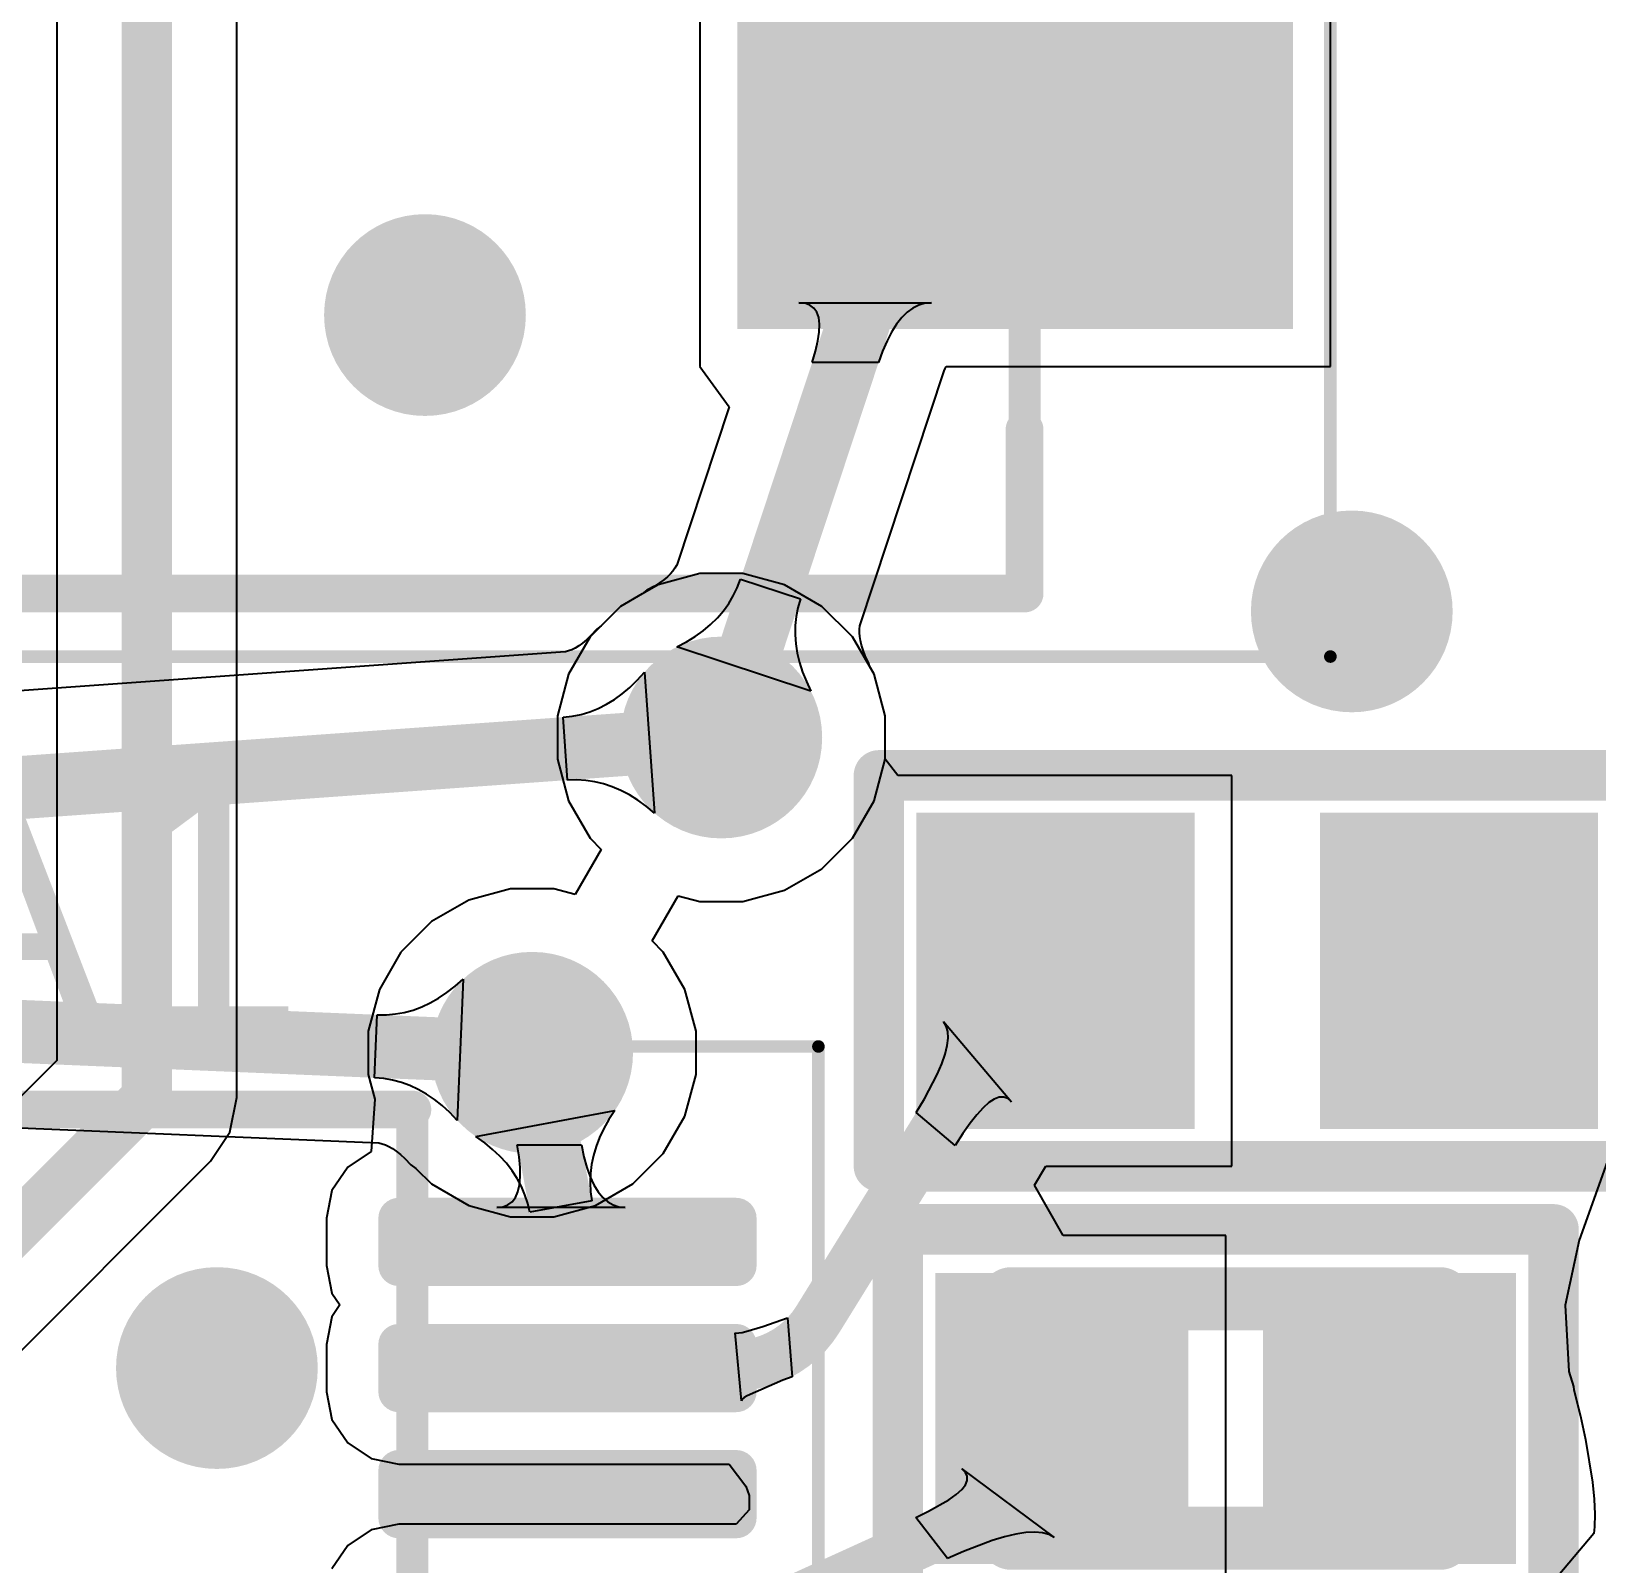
# Model space of a CAD drawing. Header units: inches. Extents: x -26.6 to 27.1, y -26.7 to 26.6.
# Drawn here: x 10.26 to 16.47, y -18.28 to -12.2 of the extents above; entities that cross this region are included whole.
import ezdxf

# ---------------------------------------------------------------- set-up
doc = ezdxf.new("R2010")
doc.units = ezdxf.units.IN
for name, color, linetype in [('Assembly Notes', 56, 'Continuous'), ('Bottom Layer', 5, 'Continuous'), ('Mechanical 13', 56, 'Continuous'), ('Mechanical 15', 56, 'Continuous'), ('Mechanical 4', 56, 'Continuous'), ('Top Layer', 1, 'Continuous'), ('Top Overlay', 2, 'Continuous'), ('Top Paste', 8, 'Continuous'), ('Top Solder', 216, 'Continuous'), ('Via Holes', 16, 'Continuous')]:
    doc.layers.add(name, color=color, linetype=linetype)
doc.styles.add('Arial', font='', dxfattribs={"height": 0.2})
doc.styles.add('GOST type B', font='', dxfattribs={"height": 0.2})
doc.styles.get('Arial').set_extended_font_data('Arial')
doc.styles.get('GOST type B').set_extended_font_data('GOST type B')

# ---------------------------------------------------------------- blocks, each defined once
blk = doc.blocks.new('SMC_91')
at = {"layer": 'Top Layer'}
blk.add_hatch(color=1, dxfattribs=at).paths.add_polyline_path([(2.415, 1.821), (4.415, 1.821), (4.415, -1.779), (2.415, -1.779)])
at = {"layer": 'Top Paste'}
blk.add_hatch(color=8, dxfattribs=at).paths.add_polyline_path([(2.415, 1.821), (4.415, 1.821), (4.415, -1.779), (2.415, -1.779)])
at = {"layer": 'Top Solder'}
blk.add_hatch(color=216, dxfattribs=at).paths.add_polyline_path([(2.3134, 1.9226), (4.5166, 1.9226), (4.5166, -1.8806), (2.3134, -1.8806)])
at = {"layer": 'Mechanical 13'}
for points in [[(3.4525, -2.929, 0.127, 0.127, 0), (3.4525, 2.971, 0.127, 0.127, 0)], [(-3.4225, -2.929, 0.127, 0.127, 0), (3.4525, -2.929, 0.127, 0.127, 0)]]:
    blk.add_lwpolyline(points, format="xyseb", dxfattribs=at)
blk.add_lwpolyline([(3.4208, -2.929, 0.0635, 0.0635, 1), (3.4843, -2.929, 0.0635, 0.0635, 1)], format="xyseb", close=True, dxfattribs=at)
blk.add_lwpolyline([(3.4208, -2.929, 0.0635, 0.0635, 1), (3.4843, -2.929, 0.0635, 0.0635, 1)], format="xyseb", close=True, dxfattribs=at)
at = {"layer": 'Mechanical 15'}
for points in [[(4.665, -3.179, 0.05, 0.05, 0), (4.665, 3.221, 0.05, 0.05, 0)], [(-4.635, -3.179, 0.05, 0.05, 0), (4.665, -3.179, 0.05, 0.05, 0)]]:
    blk.add_lwpolyline(points, format="xyseb", dxfattribs=at)
blk.add_lwpolyline([(4.6525, -3.179, 0.025, 0.025, 1), (4.6775, -3.179, 0.025, 0.025, 1)], format="xyseb", close=True, dxfattribs=at)
blk.add_lwpolyline([(4.6525, -3.179, 0.025, 0.025, 1), (4.6775, -3.179, 0.025, 0.025, 1)], format="xyseb", close=True, dxfattribs=at)
at = {"layer": 'Top Overlay'}
for points in [[(3.4525, -2.929, 0.15, 0.15, 0), (3.4525, -2.279, 0.15, 0.15, 0)], [(-3.4225, -2.929, 0.15, 0.15, 0), (3.4525, -2.929, 0.15, 0.15, 0)]]:
    blk.add_lwpolyline(points, format="xyseb", dxfattribs=at)
for points in [[(3.415, -2.279, 0.075, 0.075, 1), (3.49, -2.279, 0.075, 0.075, 1)], [(3.415, -2.929, 0.075, 0.075, 1), (3.49, -2.929, 0.075, 0.075, 1)], [(3.415, -2.929, 0.075, 0.075, 1), (3.49, -2.929, 0.075, 0.075, 1)]]:
    blk.add_lwpolyline(points, format="xyseb", close=True, dxfattribs=at)
blk = doc.blocks.new('0603R_99')
at = {"layer": 'Top Layer'}
for points in [[(-1.05, -0.475), (-1.05, 0.475), (-0.25, 0.475), (-0.25, -0.475)], [(0.25, -0.475), (0.25, 0.475), (1.05, 0.475), (1.05, -0.475)]]:
    blk.add_hatch(color=1, dxfattribs=at).paths.add_polyline_path(points)
at = {"layer": 'Top Paste'}
for points in [[(-1.05, -0.475), (-1.05, 0.475), (-0.25, 0.475), (-0.25, -0.475)], [(0.25, -0.475), (0.25, 0.475), (1.05, 0.475), (1.05, -0.475)]]:
    blk.add_hatch(color=8, dxfattribs=at).paths.add_polyline_path(points)
at = {"layer": 'Top Solder'}
for points in [[(-1.1516, -0.5766), (-1.1516, 0.5766), (-0.1484, 0.5766), (-0.1484, -0.5766)], [(0.1484, -0.5766), (0.1484, 0.5766), (1.1516, 0.5766), (1.1516, -0.5766)]]:
    blk.add_hatch(color=216, dxfattribs=at).paths.add_polyline_path(points)
at = {"layer": 'Assembly Notes'}
for points in [[(0.85, 0.475, 0.25, 0.25, 0), (-0.85, 0.475, 0.25, 0.25, 0)], [(-0.85, 0.475, 0.25, 0.25, 0), (-0.85, -0.475, 0.25, 0.25, 0)], [(0.85, 0.475, 0.25, 0.25, 0), (0.85, -0.475, 0.25, 0.25, 0)], [(0.85, -0.475, 0.25, 0.25, 0), (-0.85, -0.475, 0.25, 0.25, 0)]]:
    blk.add_lwpolyline(points, format="xyseb", dxfattribs=at)
for points in [[(-0.9125, 0.475, 0.125, 0.125, 1), (-0.7875, 0.475, 0.125, 0.125, 1)], [(-0.9125, 0.475, 0.125, 0.125, 1), (-0.7875, 0.475, 0.125, 0.125, 1)], [(0.7875, 0.475, 0.125, 0.125, 1), (0.9125, 0.475, 0.125, 0.125, 1)], [(0.7875, 0.475, 0.125, 0.125, 1), (0.9125, 0.475, 0.125, 0.125, 1)], [(-0.9125, -0.475, 0.125, 0.125, 1), (-0.7875, -0.475, 0.125, 0.125, 1)], [(-0.9125, -0.475, 0.125, 0.125, 1), (-0.7875, -0.475, 0.125, 0.125, 1)], [(0.7875, -0.475, 0.125, 0.125, 1), (0.9125, -0.475, 0.125, 0.125, 1)], [(0.7875, -0.475, 0.125, 0.125, 1), (0.9125, -0.475, 0.125, 0.125, 1)]]:
    blk.add_lwpolyline(points, format="xyseb", close=True, dxfattribs=at)
at = {"layer": 'Top Overlay'}
for points in [[(-1.3, 0.75, 0.2, 0.2, 0), (-1.3, -0.75, 0.2, 0.2, 0)], [(1.3, 0.75, 0.2, 0.2, 0), (-1.3, 0.75, 0.2, 0.2, 0)], [(1.3, 0.75, 0.2, 0.2, 0), (1.3, -0.75, 0.2, 0.2, 0)], [(1.3, -0.75, 0.2, 0.2, 0), (-1.3, -0.75, 0.2, 0.2, 0)]]:
    blk.add_lwpolyline(points, format="xyseb", dxfattribs=at)
for points in [[(-1.35, 0.75, 0.1, 0.1, 1), (-1.25, 0.75, 0.1, 0.1, 1)], [(-1.35, 0.75, 0.1, 0.1, 1), (-1.25, 0.75, 0.1, 0.1, 1)], [(1.25, 0.75, 0.1, 0.1, 1), (1.35, 0.75, 0.1, 0.1, 1)], [(1.25, 0.75, 0.1, 0.1, 1), (1.35, 0.75, 0.1, 0.1, 1)], [(-1.35, -0.75, 0.1, 0.1, 1), (-1.25, -0.75, 0.1, 0.1, 1)], [(-1.35, -0.75, 0.1, 0.1, 1), (-1.25, -0.75, 0.1, 0.1, 1)], [(1.25, -0.75, 0.1, 0.1, 1), (1.35, -0.75, 0.1, 0.1, 1)], [(1.25, -0.75, 0.1, 0.1, 1), (1.35, -0.75, 0.1, 0.1, 1)]]:
    blk.add_lwpolyline(points, format="xyseb", close=True, dxfattribs=at)
at = {"layer": 'Assembly Notes', "style": 'GOST type B'}
blk.add_text('R1', height=2.15, dxfattribs=at).set_placement((-2.4, 1.4))
blk = doc.blocks.new('_SOP10_103')
at = {"layer": 'Top Layer'}
h = blk.add_hatch(color=1, dxfattribs=at)
edge = h.paths.add_edge_path()
edge.add_arc((-2.8088, 0.0938), 0.0312, 90, 180)
edge.add_line((-2.84, 0.0938), (-2.84, -0.0938))
edge.add_arc((-2.8088, -0.0938), 0.0312, 180, 270)
edge.add_line((-2.8088, -0.125), (-1.4713, -0.125))
edge.add_arc((-1.4713, -0.0938), 0.0312, 270, 360)
edge.add_line((-1.44, -0.0938), (-1.44, 0.0938))
edge.add_arc((-1.4713, 0.0938), 0.0312, 0, 90)
edge.add_line((-1.4713, 0.125), (-2.8088, 0.125))
h = blk.add_hatch(color=1, dxfattribs=at)
edge = h.paths.add_edge_path()
edge.add_arc((-2.8088, -0.4062), 0.0312, 90, 180)
edge.add_line((-2.84, -0.4062), (-2.84, -0.5937))
edge.add_arc((-2.8088, -0.5937), 0.0312, 180, 270)
edge.add_line((-2.8088, -0.625), (-1.4713, -0.625))
edge.add_arc((-1.4713, -0.5937), 0.0312, 270, 360)
edge.add_line((-1.44, -0.5937), (-1.44, -0.4062))
edge.add_arc((-1.4713, -0.4062), 0.0312, 0, 90)
edge.add_line((-1.4713, -0.375), (-2.8088, -0.375))
h = blk.add_hatch(color=1, dxfattribs=at)
edge = h.paths.add_edge_path()
edge.add_arc((-2.8088, -0.9063), 0.0312, 90, 180)
edge.add_line((-2.84, -0.9063), (-2.84, -1.0938))
edge.add_arc((-2.8088, -1.0938), 0.0312, 180, 270)
edge.add_line((-2.8088, -1.125), (-1.4713, -1.125))
edge.add_arc((-1.4713, -1.0938), 0.0312, 270, 360)
edge.add_line((-1.44, -1.0938), (-1.44, -0.9063))
edge.add_arc((-1.4713, -0.9063), 0.0312, 0, 90)
edge.add_line((-1.4713, -0.875), (-2.8088, -0.875))
at = {"layer": 'Top Paste'}
h = blk.add_hatch(color=8, dxfattribs=at)
edge = h.paths.add_edge_path()
edge.add_arc((-2.8088, 0.0938), 0.0312, 90, 180)
edge.add_line((-2.84, 0.0938), (-2.84, -0.0938))
edge.add_arc((-2.8088, -0.0938), 0.0312, 180, 270)
edge.add_line((-2.8088, -0.125), (-1.4713, -0.125))
edge.add_arc((-1.4713, -0.0938), 0.0312, 270, 360)
edge.add_line((-1.44, -0.0938), (-1.44, 0.0938))
edge.add_arc((-1.4713, 0.0938), 0.0312, 0, 90)
edge.add_line((-1.4713, 0.125), (-2.8088, 0.125))
h = blk.add_hatch(color=8, dxfattribs=at)
edge = h.paths.add_edge_path()
edge.add_arc((-2.8088, -0.4062), 0.0312, 90, 180)
edge.add_line((-2.84, -0.4062), (-2.84, -0.5937))
edge.add_arc((-2.8088, -0.5937), 0.0312, 180, 270)
edge.add_line((-2.8088, -0.625), (-1.4713, -0.625))
edge.add_arc((-1.4713, -0.5937), 0.0312, 270, 360)
edge.add_line((-1.44, -0.5937), (-1.44, -0.4062))
edge.add_arc((-1.4713, -0.4062), 0.0312, 0, 90)
edge.add_line((-1.4713, -0.375), (-2.8088, -0.375))
h = blk.add_hatch(color=8, dxfattribs=at)
edge = h.paths.add_edge_path()
edge.add_arc((-2.8088, -0.9063), 0.0312, 90, 180)
edge.add_line((-2.84, -0.9063), (-2.84, -1.0938))
edge.add_arc((-2.8088, -1.0938), 0.0312, 180, 270)
edge.add_line((-2.8088, -1.125), (-1.4713, -1.125))
edge.add_arc((-1.4713, -1.0938), 0.0312, 270, 360)
edge.add_line((-1.44, -1.0938), (-1.44, -0.9063))
edge.add_arc((-1.4713, -0.9063), 0.0312, 0, 90)
edge.add_line((-1.4713, -0.875), (-2.8088, -0.875))
at = {"layer": 'Top Solder'}
h = blk.add_hatch(color=216, dxfattribs=at)
edge = h.paths.add_edge_path()
edge.add_arc((-2.8088, 0.0938), 0.0812, 90, 180)
edge.add_line((-2.89, 0.0938), (-2.89, -0.0938))
edge.add_arc((-2.8088, -0.0938), 0.0812, 180, 270)
edge.add_line((-2.8088, -0.175), (-1.4713, -0.175))
edge.add_arc((-1.4713, -0.0938), 0.0812, 270, 360)
edge.add_line((-1.39, -0.0938), (-1.39, 0.0938))
edge.add_arc((-1.4713, 0.0938), 0.0812, 0, 90)
edge.add_line((-1.4713, 0.175), (-2.8088, 0.175))
h = blk.add_hatch(color=216, dxfattribs=at)
edge = h.paths.add_edge_path()
edge.add_arc((-2.8088, -0.4062), 0.0812, 90, 180)
edge.add_line((-2.89, -0.4062), (-2.89, -0.5937))
edge.add_arc((-2.8088, -0.5937), 0.0812, 180, 270)
edge.add_line((-2.8088, -0.675), (-1.4713, -0.675))
edge.add_arc((-1.4713, -0.5937), 0.0812, 270, 360)
edge.add_line((-1.39, -0.5937), (-1.39, -0.4062))
edge.add_arc((-1.4713, -0.4062), 0.0812, 0, 90)
edge.add_line((-1.4713, -0.325), (-2.8088, -0.325))
h = blk.add_hatch(color=216, dxfattribs=at)
edge = h.paths.add_edge_path()
edge.add_arc((-2.8088, -0.9063), 0.0812, 90, 180)
edge.add_line((-2.89, -0.9063), (-2.89, -1.0938))
edge.add_arc((-2.8088, -1.0938), 0.0812, 180, 270)
edge.add_line((-2.8088, -1.175), (-1.4713, -1.175))
edge.add_arc((-1.4713, -1.0938), 0.0812, 270, 360)
edge.add_line((-1.39, -1.0938), (-1.39, -0.9063))
edge.add_arc((-1.4713, -0.9063), 0.0812, 0, 90)
edge.add_line((-1.4713, -0.825), (-2.8088, -0.825))
at = {"layer": 'Mechanical 13'}
for points in [[(-1.525, 1.525, 0.127, 0.127, 0), (-1.525, -1.525, 0.127, 0.127, 0)], [(1.525, -1.525, 0.127, 0.127, 0), (-1.525, -1.525, 0.127, 0.127, 0)]]:
    blk.add_lwpolyline(points, format="xyseb", dxfattribs=at)
blk.add_lwpolyline([(-1.5568, -1.525, 0.0635, 0.0635, 1), (-1.4933, -1.525, 0.0635, 0.0635, 1)], format="xyseb", close=True, dxfattribs=at)
blk.add_lwpolyline([(-1.5568, -1.525, 0.0635, 0.0635, 1), (-1.4933, -1.525, 0.0635, 0.0635, 1)], format="xyseb", close=True, dxfattribs=at)
at = {"layer": 'Mechanical 15'}
for points in [[(-3.135, 1.775, 0.05, 0.05, 0), (-3.135, -1.775, 0.05, 0.05, 0)], [(3.135, -1.775, 0.05, 0.05, 0), (-3.135, -1.775, 0.05, 0.05, 0)]]:
    blk.add_lwpolyline(points, format="xyseb", dxfattribs=at)
blk.add_lwpolyline([(-3.1475, -1.775, 0.025, 0.025, 1), (-3.1225, -1.775, 0.025, 0.025, 1)], format="xyseb", close=True, dxfattribs=at)
blk.add_lwpolyline([(-3.1475, -1.775, 0.025, 0.025, 1), (-3.1225, -1.775, 0.025, 0.025, 1)], format="xyseb", close=True, dxfattribs=at)
at = {"layer": 'Top Overlay'}
blk.add_lwpolyline([(1.525, -1.525, 0.15, 0.15, 0), (-1.525, -1.525, 0.15, 0.15, 0)], format="xyseb", dxfattribs=at)
blk.add_lwpolyline([(-1.5625, -1.525, 0.075, 0.075, 1), (-1.4875, -1.525, 0.075, 0.075, 1)], format="xyseb", close=True, dxfattribs=at)
blk = doc.blocks.new('0603C_108')
at = {"layer": 'Top Layer'}
for points in [[(-1.25, -0.525), (-1.25, 0.525), (-0.35, 0.525), (-0.35, -0.525)], [(0.35, -0.525), (0.35, 0.525), (1.25, 0.525), (1.25, -0.525)]]:
    blk.add_hatch(color=1, dxfattribs=at).paths.add_polyline_path(points)
at = {"layer": 'Top Paste'}
for points in [[(-1.25, -0.525), (-1.25, 0.525), (-0.35, 0.525), (-0.35, -0.525)], [(0.35, -0.525), (0.35, 0.525), (1.25, 0.525), (1.25, -0.525)]]:
    blk.add_hatch(color=8, dxfattribs=at).paths.add_polyline_path(points)
at = {"layer": 'Top Solder'}
for points in [[(-1.3516, -0.6266), (-1.3516, 0.6266), (-0.2484, 0.6266), (-0.2484, -0.6266)], [(0.2484, -0.6266), (0.2484, 0.6266), (1.3516, 0.6266), (1.3516, -0.6266)]]:
    blk.add_hatch(color=216, dxfattribs=at).paths.add_polyline_path(points)
at = {"layer": 'Top Overlay'}
for points in [[(1.5, 0.775, 0.2, 0.2, 0), (-1.5, 0.775, 0.2, 0.2, 0)], [(-1.5, 0.775, 0.2, 0.2, 0), (-1.5, -0.775, 0.2, 0.2, 0)], [(1.5, 0.775, 0.2, 0.2, 0), (1.5, -0.775, 0.2, 0.2, 0)], [(1.5, -0.775, 0.2, 0.2, 0), (-1.5, -0.775, 0.2, 0.2, 0)]]:
    blk.add_lwpolyline(points, format="xyseb", dxfattribs=at)
for points in [[(-1.55, 0.775, 0.1, 0.1, 1), (-1.45, 0.775, 0.1, 0.1, 1)], [(-1.55, 0.775, 0.1, 0.1, 1), (-1.45, 0.775, 0.1, 0.1, 1)], [(1.45, 0.775, 0.1, 0.1, 1), (1.55, 0.775, 0.1, 0.1, 1)], [(1.45, 0.775, 0.1, 0.1, 1), (1.55, 0.775, 0.1, 0.1, 1)], [(-1.55, -0.775, 0.1, 0.1, 1), (-1.45, -0.775, 0.1, 0.1, 1)], [(-1.55, -0.775, 0.1, 0.1, 1), (-1.45, -0.775, 0.1, 0.1, 1)], [(1.45, -0.775, 0.1, 0.1, 1), (1.55, -0.775, 0.1, 0.1, 1)], [(1.45, -0.775, 0.1, 0.1, 1), (1.55, -0.775, 0.1, 0.1, 1)]]:
    blk.add_lwpolyline(points, format="xyseb", close=True, dxfattribs=at)

msp = doc.modelspace()

# ---------------------------------------------------------------- hatches: boundary and pattern name
at = {"layer": 'Bottom Layer'}
h = msp.add_hatch(color=5, dxfattribs=at)
edge = h.paths.add_edge_path()
edge.add_arc((11.825, -13.325), 0.4, 0, 360)
h = msp.add_hatch(color=5, dxfattribs=at)
edge = h.paths.add_edge_path()
edge.add_arc((15.5, -14.5), 0.4, 0, 360)
h = msp.add_hatch(color=5, dxfattribs=at)
edge = h.paths.add_edge_path()
edge.add_arc((13, -15), 0.4, 0, 360)
h = msp.add_hatch(color=5, dxfattribs=at)
edge = h.paths.add_edge_path()
edge.add_arc((12.25, -16.25), 0.4, 0, 360)
h = msp.add_hatch(color=5, dxfattribs=at)
edge = h.paths.add_edge_path()
edge.add_arc((11, -17.5), 0.4, 0, 360)
at = {"layer": 'Top Layer'}
h = msp.add_hatch(color=1, dxfattribs=at)
edge = h.paths.add_edge_path()
edge.add_arc((11.825, -13.325), 0.4, 0, 360)
h = msp.add_hatch(color=1, dxfattribs=at)
edge = h.paths.add_edge_path()
edge.add_arc((15.5, -14.5), 0.4, 0, 360)
h = msp.add_hatch(color=1, dxfattribs=at)
edge = h.paths.add_edge_path()
edge.add_arc((13, -15), 0.4, 0, 360)
h = msp.add_hatch(color=1, dxfattribs=at)
edge = h.paths.add_edge_path()
edge.add_arc((12.25, -16.25), 0.4, 0, 360)
h = msp.add_hatch(color=1, dxfattribs=at)
edge = h.paths.add_edge_path()
edge.add_arc((11, -17.5), 0.4, 0, 360)
at = {"layer": 'Via Holes'}
h = msp.add_hatch(color=7, dxfattribs=at)
edge = h.paths.add_edge_path()
edge.add_arc((11.825, -13.325), 0.2, 0, 360)
h = msp.add_hatch(color=7, dxfattribs=at)
edge = h.paths.add_edge_path()
edge.add_arc((15.5, -14.5), 0.2, 0, 360)
h = msp.add_hatch(color=7, dxfattribs=at)
edge = h.paths.add_edge_path()
edge.add_arc((13, -15), 0.2, 0, 360)
h = msp.add_hatch(color=7, dxfattribs=at)
edge = h.paths.add_edge_path()
edge.add_arc((12.25, -16.25), 0.2, 0, 360)
h = msp.add_hatch(color=7, dxfattribs=at)
edge = h.paths.add_edge_path()
edge.add_arc((11, -17.5), 0.2, 0, 360)

# ---------------------------------------------------------------- linework, layer by layer
at = {"layer": 'Bottom Layer'}
for p, q in [((12.7491, -14.3943), (12.6009, -14.4799)), ((12.9144, -14.35), (12.7491, -14.3943)), ((13.0856, -14.35), (12.9144, -14.35)), ((13.2509, -14.3943), (13.0856, -14.35)), ((13.3991, -14.4799), (13.2509, -14.3943)), ((12.6009, -14.4799), (12.524, -14.5568)), ((13.5201, -14.6009), (13.3991, -14.4799)), ((12.506, -14.5702), (12.483, -14.5956)), ((12.524, -14.5568), (12.506, -14.5702)), ((12.4208, -14.6451), (12.4075, -14.6518)), ((12.4349, -14.6365), (12.4208, -14.6451)), ((12.45, -14.6257), (12.4349, -14.6365)), ((12.466, -14.6121), (12.45, -14.6257)), ((12.483, -14.5956), (12.466, -14.6121)), ((13.6057, -14.7491), (13.5201, -14.6009)), ((12.3807, -14.6609), (10.0648, -14.8263)), ((12.3818, -14.6607), (12.3807, -14.6609)), ((12.3946, -14.6569), (12.3818, -14.6607)), ((12.4075, -14.6518), (12.3946, -14.6569)), ((12.6666, -14.7726), (12.6951, -14.7411)), ((12.6951, -14.7411), (12.735, -15.2996)), ((13.65, -14.9144), (13.6057, -14.7491)), ((12.5761, -14.849), (12.6071, -14.8266)), ((12.6071, -14.8266), (12.6373, -14.8011)), ((12.6373, -14.8011), (12.6666, -14.7726)), ((12.4781, -14.898), (12.5116, -14.8847)), ((12.5116, -14.8847), (12.5443, -14.8684)), ((12.5443, -14.8684), (12.5761, -14.849)), ((12.3727, -14.9195), (12.4087, -14.9154)), ((12.3905, -15.1689), (12.3727, -14.9195)), ((12.4087, -14.9154), (12.4438, -14.9082)), ((12.4438, -14.9082), (12.4781, -14.898)), ((13.65, -15.0856), (13.65, -14.9144)), ((13.6057, -15.2509), (13.65, -15.0856)), ((12.4267, -15.1678), (12.3905, -15.1689)), ((12.4625, -15.1699), (12.4267, -15.1678)), ((12.4979, -15.1752), (12.4625, -15.1699)), ((12.533, -15.1835), (12.4979, -15.1752)), ((12.5676, -15.1951), (12.533, -15.1835)), ((12.6019, -15.2097), (12.5676, -15.1951)), ((12.6357, -15.2275), (12.6019, -15.2097)), ((12.6692, -15.2484), (12.6357, -15.2275)), ((12.7023, -15.2725), (12.6692, -15.2484)), ((13.5201, -15.3991), (13.6057, -15.2509)), ((12.735, -15.2996), (12.7023, -15.2725)), ((13.3991, -15.5201), (13.5201, -15.3991)), ((13.2509, -15.6057), (13.3991, -15.5201)), ((12.7257, -15.8065), (12.8293, -15.6272)), ((12.8293, -15.6272), (12.9144, -15.65)), ((13.0856, -15.65), (13.2509, -15.6057)), ((12.9144, -15.65), (13.0856, -15.65)), ((12.7701, -15.8509), (12.7257, -15.8065)), ((12.8557, -15.9991), (12.7701, -15.8509)), ((11.8791, -16.0334), (11.912, -16.0115)), ((11.912, -16.0115), (11.9444, -15.9865)), ((11.9444, -15.9865), (11.9762, -15.9584)), ((11.9762, -15.9584), (11.9529, -16.5179)), ((12.9, -16.1644), (12.8557, -15.9991)), ((11.7777, -16.0804), (11.812, -16.0679)), ((11.812, -16.0679), (11.8458, -16.0522)), ((11.8458, -16.0522), (11.8791, -16.0334)), ((11.6254, -16.3491), (11.6358, -16.0993)), ((11.6358, -16.0993), (11.672, -16.0993)), ((11.672, -16.0993), (11.7077, -16.0961)), ((11.7077, -16.0961), (11.743, -16.0898)), ((11.743, -16.0898), (11.7777, -16.0804)), ((12.9, -16.3356), (12.9, -16.1644)), ((11.6614, -16.3521), (11.6254, -16.3491)), ((11.6968, -16.3583), (11.6614, -16.3521)), ((11.7314, -16.3675), (11.6968, -16.3583)), ((11.7652, -16.3797), (11.7314, -16.3675)), ((11.7984, -16.3951), (11.7652, -16.3797)), ((12.8557, -16.5009), (12.9, -16.3356)), ((6.8271, -16.4067), (11.6411, -16.6073)), ((11.8308, -16.4135), (11.7984, -16.3951)), ((11.8624, -16.435), (11.8308, -16.4135)), ((11.8933, -16.4595), (11.8624, -16.435)), ((11.9235, -16.4872), (11.8933, -16.4595)), ((11.9529, -16.5179), (11.9235, -16.4872)), ((12.7701, -16.6491), (12.8557, -16.5009)), ((11.6411, -16.6073), (11.6422, -16.6075)), ((11.6422, -16.6075), (11.6551, -16.6109)), ((11.6551, -16.6109), (11.6681, -16.6156)), ((11.6681, -16.6156), (11.6816, -16.6219)), ((11.6816, -16.6219), (11.696, -16.6301)), ((11.696, -16.6301), (11.7113, -16.6405)), ((11.7113, -16.6405), (11.7278, -16.6536)), ((11.7278, -16.6536), (11.7452, -16.6696)), ((11.7452, -16.6696), (11.7689, -16.6943)), ((11.7689, -16.6943), (11.7892, -16.7084)), ((12.6491, -16.7701), (12.7701, -16.6491)), ((11.7892, -16.7084), (11.8509, -16.7701)), ((11.8509, -16.7701), (11.9991, -16.8557)), ((12.5009, -16.8557), (12.6491, -16.7701)), ((11.9991, -16.8557), (12.1644, -16.9)), ((12.3356, -16.9), (12.5009, -16.8557)), ((12.1644, -16.9), (12.3356, -16.9))]:
    msp.add_line(p, q, dxfattribs=at)
for points in [[(9.5, -15.25, 0.25, 0.25, 0), (13, -15, 0.25, 0.25, 0)], [(6.25, -16, 0.25, 0.25, 0), (12.25, -16.25, 0.25, 0.25, 0)]]:
    msp.add_lwpolyline(points, format="xyseb", dxfattribs=at)
for points in [[(12.9375, -15, 0.125, 0.125, 1), (13.0625, -15, 0.125, 0.125, 1)], [(12.1875, -16.25, 0.125, 0.125, 1), (12.3125, -16.25, 0.125, 0.125, 1)]]:
    msp.add_lwpolyline(points, format="xyseb", close=True, dxfattribs=at)
at = {"layer": 'Mechanical 4'}
msp.add_lwpolyline([(23.8173, -11.6467, 0.254, 0.254, -12.462017), (26.2653, -3.5575, 0.254, 0.254, 0)], format="xyseb", dxfattribs=at)
at = {"layer": 'Top Layer'}
for p, q in [((20.993, -4.0808), (16.4017, -16.9934)), ((10.3653, -7.775), (10.3653, -16.28)), ((11.079, -16.4278), (11.079, -7.775)), ((12.915, -9.429), (12.915, -13.529)), ((15.415, -13.529), (15.415, -9.9955)), ((13.3313, -13.2783), (13.3071, -13.276)), ((13.3071, -13.276), (13.8338, -13.276)), ((13.3514, -13.2854), (13.3313, -13.2783)), ((13.808, -13.2783), (13.7832, -13.2854)), ((13.8338, -13.276), (13.808, -13.2783)), ((13.3672, -13.2973), (13.3514, -13.2854)), ((13.3788, -13.3139), (13.3672, -13.2973)), ((13.3862, -13.3353), (13.3788, -13.3139)), ((13.3894, -13.3614), (13.3862, -13.3353)), ((13.7154, -13.3353), (13.6949, -13.3614)), ((13.7369, -13.3139), (13.7154, -13.3353)), ((13.7596, -13.2973), (13.7369, -13.3139)), ((13.7832, -13.2854), (13.7596, -13.2973)), ((13.3832, -13.4278), (13.3884, -13.3922)), ((13.3884, -13.3922), (13.3894, -13.3614)), ((13.6755, -13.3922), (13.6571, -13.4278)), ((13.6949, -13.3614), (13.6755, -13.3922)), ((13.3602, -13.5133), (13.3738, -13.4682)), ((13.3738, -13.4682), (13.3832, -13.4278)), ((13.6398, -13.4682), (13.6236, -13.5133)), ((13.6571, -13.4278), (13.6398, -13.4682)), ((12.915, -13.529), (12.915, -13.529)), ((12.915, -13.529), (13.0309, -13.6894)), ((13.6236, -13.5133), (13.3602, -13.5133)), ((13.8878, -13.5366), (13.8917, -13.529)), ((13.8917, -13.529), (15.415, -13.529)), ((13.5494, -14.5566), (13.8839, -13.5457)), ((13.8839, -13.5457), (13.8878, -13.5366)), ((13.0309, -13.6894), (12.8234, -14.3164)), ((12.8161, -14.3289), (12.808, -14.3401)), ((12.823, -14.3174), (12.8161, -14.3289)), ((12.8234, -14.3164), (12.823, -14.3174)), ((12.735, -14.3995), (12.7047, -14.4155)), ((12.7552, -14.3871), (12.735, -14.3995)), ((12.7723, -14.3749), (12.7552, -14.3871)), ((12.7865, -14.363), (12.7723, -14.3749)), ((12.7983, -14.3514), (12.7865, -14.363)), ((12.808, -14.3401), (12.7983, -14.3514)), ((13.0632, -14.406), (13.0761, -14.3721)), ((13.0761, -14.3721), (13.3134, -14.4507)), ((12.6861, -14.4307), (12.6009, -14.4799)), ((12.7047, -14.4155), (12.6861, -14.4307)), ((13.0293, -14.4691), (13.0477, -14.4383)), ((13.0477, -14.4383), (13.0632, -14.406)), ((13.3134, -14.4507), (13.3035, -14.4855)), ((12.6009, -14.4799), (12.4799, -14.6009)), ((12.9844, -14.5259), (13.0082, -14.4983)), ((13.0082, -14.4983), (13.0293, -14.4691)), ((13.2968, -14.5207), (13.2931, -14.5563)), ((13.3035, -14.4855), (13.2968, -14.5207)), ((12.8964, -14.5995), (12.9285, -14.5765)), ((12.9285, -14.5765), (12.9578, -14.552)), ((12.9578, -14.552), (12.9844, -14.5259)), ((13.2931, -14.5563), (13.2927, -14.5924)), ((13.5477, -14.5848), (13.5479, -14.571)), ((13.5488, -14.5997), (13.5477, -14.5848)), ((13.5479, -14.571), (13.5492, -14.5577)), ((13.5492, -14.5577), (13.5494, -14.5566)), ((12.4799, -14.6009), (12.3943, -14.7491)), ((12.8239, -14.6408), (12.8615, -14.621)), ((13.3556, -14.8168), (12.8239, -14.6408)), ((12.8615, -14.621), (12.8964, -14.5995)), ((13.2927, -14.5924), (13.2953, -14.6288)), ((13.2953, -14.6288), (13.3011, -14.6656)), ((13.5513, -14.616), (13.5488, -14.5997)), ((13.5557, -14.6341), (13.5513, -14.616)), ((13.5621, -14.6541), (13.5557, -14.6341)), ((13.3011, -14.6656), (13.31, -14.7028)), ((13.31, -14.7028), (13.3221, -14.7404)), ((13.5709, -14.6761), (13.5621, -14.6541)), ((13.5856, -14.707), (13.5709, -14.6761)), ((13.5889, -14.7201), (13.5856, -14.707)), ((12.3943, -14.7491), (12.35, -14.9144)), ((13.3221, -14.7404), (13.3372, -14.7784)), ((13.6057, -14.7491), (13.5889, -14.7201)), ((13.65, -14.9144), (13.6057, -14.7491)), ((13.3372, -14.7784), (13.3556, -14.8168)), ((12.35, -14.9144), (12.35, -15.0856)), ((13.65, -15.0856), (13.65, -14.9144)), ((12.35, -15.0856), (12.3943, -15.2509)), ((13.6994, -15.15), (13.65, -15.0856)), ((13.8076, -15.15), (13.6994, -15.15)), ((15.025, -15.15), (13.8076, -15.15)), ((15.025, -16.7), (15.025, -15.15)), ((12.3943, -15.2509), (12.4799, -15.3991)), ((12.5243, -15.4435), (12.4207, -15.6228)), ((12.4799, -15.3991), (12.5243, -15.4435)), ((12.1644, -15.6), (11.9991, -15.6443)), ((12.3356, -15.6), (12.1644, -15.6)), ((12.4207, -15.6228), (12.3356, -15.6)), ((11.9991, -15.6443), (11.8509, -15.7299)), ((11.8509, -15.7299), (11.7299, -15.8509)), ((11.7299, -15.8509), (11.6443, -15.9991)), ((11.6443, -15.9991), (11.6, -16.1644)), ((13.8919, -16.1443), (13.8811, -16.1266)), ((13.8811, -16.1266), (14.1502, -16.4439)), ((11.6, -16.1644), (11.6, -16.3356)), ((13.898, -16.166), (13.8919, -16.1443)), ((13.8956, -16.2217), (13.8992, -16.1918)), ((13.8992, -16.1918), (13.898, -16.166)), ((13.8739, -16.2937), (13.8871, -16.2557)), ((13.8871, -16.2557), (13.8956, -16.2217)), ((10.3653, -16.28), (9.0022, -17.6431)), ((13.8558, -16.3358), (13.8739, -16.2937)), ((11.6, -16.3356), (11.6265, -16.4344)), ((13.8053, -16.4323), (13.8558, -16.3358)), ((11.0518, -16.5644), (11.079, -16.4278)), ((11.6265, -16.4344), (11.6115, -16.6413)), ((13.7728, -16.4867), (13.8053, -16.4323)), ((14.061, -16.4477), (14.0379, -16.4684)), ((14.0824, -16.4337), (14.061, -16.4477)), ((14.102, -16.4264), (14.0824, -16.4337)), ((14.1199, -16.4256), (14.102, -16.4264)), ((14.1359, -16.4314), (14.1199, -16.4256)), ((14.1502, -16.4439), (14.1359, -16.4314)), ((12.0272, -16.5822), (12.5777, -16.4794)), ((12.5777, -16.4794), (12.5543, -16.515)), ((13.9274, -16.617), (13.7728, -16.4867)), ((14.0129, -16.4956), (13.9862, -16.5295)), ((14.0379, -16.4684), (14.0129, -16.4956)), ((10.9745, -16.6802), (11.0518, -16.5644)), ((12.5342, -16.5506), (12.5172, -16.5862)), ((12.5543, -16.515), (12.5342, -16.5506)), ((13.9577, -16.5699), (13.9274, -16.617)), ((13.9862, -16.5295), (13.9577, -16.5699)), ((12.0618, -16.607), (12.0272, -16.5822)), ((12.0934, -16.6329), (12.0618, -16.607)), ((12.1221, -16.66), (12.0934, -16.6329)), ((12.1909, -16.6147), (12.4452, -16.6147)), ((12.1985, -16.6619), (12.1909, -16.6147)), ((12.4452, -16.6147), (12.4553, -16.6619)), ((12.5033, -16.6219), (12.4927, -16.6576)), ((12.5172, -16.5862), (12.5033, -16.6219)), ((9.4023, -18.2523), (10.9745, -16.6802)), ((11.6115, -16.6413), (11.5185, -16.7035)), ((12.1479, -16.6883), (12.1221, -16.66)), ((12.1707, -16.7177), (12.1479, -16.6883)), ((12.2025, -16.7042), (12.1985, -16.6619)), ((12.4553, -16.6619), (12.467, -16.7042)), ((12.4851, -16.6933), (12.4808, -16.7291)), ((12.4927, -16.6576), (12.4851, -16.6933)), ((11.5185, -16.7035), (11.4563, -16.7965)), ((12.1906, -16.7483), (12.1707, -16.7177)), ((12.2076, -16.7801), (12.1906, -16.7483)), ((12.2002, -16.7739), (12.2031, -16.7416)), ((12.2031, -16.7416), (12.2025, -16.7042)), ((12.467, -16.7042), (12.4803, -16.7416)), ((12.4808, -16.7291), (12.4796, -16.7649)), ((12.4803, -16.7416), (12.4952, -16.7739)), ((14.2422, -16.775), (14.287, -16.7)), ((14.287, -16.7), (15.025, -16.7)), ((11.4563, -16.7965), (11.4345, -16.9063)), ((12.1839, -16.8237), (12.1938, -16.8013)), ((12.1938, -16.8013), (12.2002, -16.7739)), ((12.2216, -16.813), (12.2076, -16.7801)), ((12.2327, -16.8471), (12.2216, -16.813)), ((12.4796, -16.7649), (12.4815, -16.8007)), ((12.4815, -16.8007), (12.4866, -16.8365)), ((12.4952, -16.7739), (12.5117, -16.8013)), ((12.5117, -16.8013), (12.5298, -16.8237)), ((14.3557, -16.975), (14.2422, -16.775)), ((12.1096, -16.8635), (12.1334, -16.861)), ((12.6183, -16.8635), (12.1096, -16.8635)), ((12.1334, -16.861), (12.1538, -16.8535)), ((12.1538, -16.8535), (12.1706, -16.8411)), ((12.1706, -16.8411), (12.1839, -16.8237)), ((12.2409, -16.8824), (12.2327, -16.8471)), ((12.4866, -16.8365), (12.2409, -16.8824)), ((12.5298, -16.8237), (12.5495, -16.8411)), ((12.5495, -16.8411), (12.5708, -16.8535)), ((12.5708, -16.8535), (12.5937, -16.861)), ((12.5937, -16.861), (12.6183, -16.8635)), ((11.4345, -16.9063), (11.4345, -17.0937)), ((15, -16.975), (14.3557, -16.975)), ((15, -18.425), (15, -16.975)), ((16.4017, -16.9934), (16.3467, -17.2509)), ((11.4345, -17.0937), (11.4563, -17.2035)), ((11.4563, -17.2035), (11.4874, -17.25)), ((11.4874, -17.25), (11.4563, -17.2965)), ((16.3467, -17.2509), (16.3601, -17.5138)), ((11.4563, -17.2965), (11.4345, -17.4063)), ((13.1651, -17.3348), (13.2621, -17.3008)), ((13.2621, -17.3008), (13.2806, -17.5344)), ((13.0795, -17.6295), (13.055, -17.3604)), ((13.055, -17.3604), (13.0607, -17.3613)), ((13.0607, -17.3613), (13.0698, -17.3607)), ((13.0698, -17.3607), (13.0822, -17.3586)), ((13.0822, -17.3586), (13.0979, -17.3549)), ((13.0979, -17.3549), (13.1651, -17.3348)), ((11.4345, -17.4063), (11.4345, -17.5937)), ((13.2443, -17.5478), (13.102, -17.6101)), ((13.2806, -17.5344), (13.2443, -17.5478)), ((16.3601, -17.5138), (16.3793, -17.5732)), ((11.4345, -17.5937), (11.4563, -17.7035)), ((13.0834, -17.6239), (13.0795, -17.6295)), ((13.0909, -17.6174), (13.0834, -17.6239)), ((13.102, -17.6101), (13.0909, -17.6174)), ((16.3793, -17.5732), (16.3799, -17.5857)), ((16.3799, -17.5857), (16.4064, -17.691)), ((11.4563, -17.7035), (11.5185, -17.7965)), ((16.4064, -17.691), (16.4266, -17.7829)), ((11.5185, -17.7965), (11.6115, -17.8587)), ((16.4266, -17.7829), (16.4546, -17.9524)), ((11.6115, -17.8587), (11.7213, -17.8805)), ((11.7213, -17.8805), (13.0308, -17.8805)), ((13.0308, -17.8805), (13.0975, -17.9681)), ((13.9677, -17.9136), (13.9531, -17.8994)), ((13.9531, -17.8994), (14.3197, -18.172)), ((13.9751, -17.9289), (13.9677, -17.9136)), ((13.9752, -17.9454), (13.9751, -17.9289)), ((13.0975, -17.9681), (13.111, -18.0048)), ((13.9315, -18.0015), (13.9534, -17.9816)), ((13.9534, -17.9816), (13.9679, -17.9629)), ((13.9679, -17.9629), (13.9752, -17.9454)), ((16.4546, -17.9524), (16.461, -18.0192)), ((13.1102, -18.0621), (13.0587, -18.1195)), ((13.111, -18.0048), (13.1102, -18.0621)), ((13.8221, -18.0678), (13.9024, -18.0225)), ((13.9024, -18.0225), (13.9315, -18.0015)), ((16.461, -18.0192), (16.4635, -18.0795)), ((11.7213, -18.1195), (11.6115, -18.1413)), ((13.0587, -18.1195), (11.7213, -18.1195)), ((13.771, -18.0921), (13.8221, -18.0678)), ((13.8964, -18.2548), (13.771, -18.0921)), ((16.4635, -18.0795), (16.4623, -18.13)), ((11.6115, -18.1413), (11.5185, -18.2035)), ((14.0738, -18.1839), (13.9603, -18.2268)), ((14.1233, -18.1691), (14.0738, -18.1839)), ((14.168, -18.1586), (14.1233, -18.1691)), ((14.208, -18.1525), (14.168, -18.1586)), ((14.2431, -18.1508), (14.208, -18.1525)), ((14.2734, -18.1535), (14.2431, -18.1508)), ((14.299, -18.1605), (14.2734, -18.1535)), ((14.3197, -18.172), (14.299, -18.1605)), ((16.4595, -18.1563), (15.7891, -18.9487)), ((16.4623, -18.13), (16.4595, -18.1563)), ((11.5185, -18.2035), (11.4563, -18.2965)), ((13.9603, -18.2268), (13.8964, -18.2548))]:
    msp.add_line(p, q, dxfattribs=at)
for points in [[(10.7222, -16.4278, 0.2, 0.2, 0), (10.7222, -7.425, 0.2, 0.2, 0)], [(13, -15, 0.25, 0.25, 0), (14.165, -11.479, 0.25, 0.25, 0)], [(13.975, -16.35, 0.2, 0.2, 0), (14.325, -15.925, 0.2, 0.2, 0)], [(12.25, -16.25, 0.25, 0.25, 0), (12.3733, -16.9104, 0.25, 0.25, 0)], [(13.3824, -17.3076, 0.2, 0.2, 0), (13.975, -16.35, 0.2, 0.2, 0)], [(9.15, -18, 0.2, 0.2, 0), (10.7222, -16.4278, 0.2, 0.2, 0)], [(13.3824, -17.3076, 0.2, 0.2, -0.259773), (13.055, -17.49, 0.2, 0.2, 0)], [(12.39, -17.5, 0.2, 0.2, 0), (12.99, -17.49, 0.2, 0.2, 0)], [(12.99, -17.49, 0.2, 0.2, 0), (13.055, -17.49, 0.2, 0.2, 0)], [(14.05, -18.075, 0.2, 0.2, 0), (14.35, -17.7, 0.2, 0.2, 0)], [(13.2158, -18.4548, 0.2, 0.2, 0), (14.05, -18.075, 0.2, 0.2, 0)]]:
    msp.add_lwpolyline(points, format="xyseb", dxfattribs=at)
for points in [[(12.9375, -15, 0.125, 0.125, 1), (13.0625, -15, 0.125, 0.125, 1)], [(14.275, -15.925, 0.1, 0.1, 1), (14.375, -15.925, 0.1, 0.1, 1)], [(12.1875, -16.25, 0.125, 0.125, 1), (12.3125, -16.25, 0.125, 0.125, 1)], [(13.925, -16.35, 0.1, 0.1, 1), (14.025, -16.35, 0.1, 0.1, 1)], [(13.925, -16.35, 0.1, 0.1, 1), (14.025, -16.35, 0.1, 0.1, 1)], [(10.6722, -16.4278, 0.1, 0.1, 1), (10.7722, -16.4278, 0.1, 0.1, 1)], [(10.6722, -16.4278, 0.1, 0.1, 1), (10.7722, -16.4278, 0.1, 0.1, 1)], [(12.3108, -16.9104, 0.125, 0.125, 1), (12.4358, -16.9104, 0.125, 0.125, 1)], [(13.3324, -17.3076, 0.1, 0.1, 1), (13.4324, -17.3076, 0.1, 0.1, 1)], [(13.3324, -17.3076, 0.1, 0.1, 1), (13.4324, -17.3076, 0.1, 0.1, 1)], [(12.34, -17.5, 0.1, 0.1, 1), (12.44, -17.5, 0.1, 0.1, 1)], [(12.94, -17.49, 0.1, 0.1, 1), (13.04, -17.49, 0.1, 0.1, 1)], [(12.94, -17.49, 0.1, 0.1, 1), (13.04, -17.49, 0.1, 0.1, 1)], [(13.005, -17.49, 0.1, 0.1, 1), (13.105, -17.49, 0.1, 0.1, 1)], [(13.005, -17.49, 0.1, 0.1, 1), (13.105, -17.49, 0.1, 0.1, 1)], [(14.3, -17.7, 0.1, 0.1, 1), (14.4, -17.7, 0.1, 0.1, 1)], [(14, -18.075, 0.1, 0.1, 1), (14.1, -18.075, 0.1, 0.1, 1)], [(14, -18.075, 0.1, 0.1, 1), (14.1, -18.075, 0.1, 0.1, 1)]]:
    msp.add_lwpolyline(points, format="xyseb", close=True, dxfattribs=at)

# ---------------------------------------------------------------- block references
msp.add_blockref('SMC_91', (10.75, -11.5))
at = {"rotation": 180}
for name, p in [('0603C_108', (15.125, -15.925)), ('_SOP10_103', (10.25, -18)), ('0603R_99', (15, -17.7))]:
    msp.add_blockref(name, p, dxfattribs=at)

# ---------------------------------------------------------------- texts
at = {"layer": 'Top Overlay', "style": 'Arial'}
msp.add_text('DA1', height=1, dxfattribs=at).set_placement((8.6337, -16.1748))

doc.saveas('drawing.dxf')
